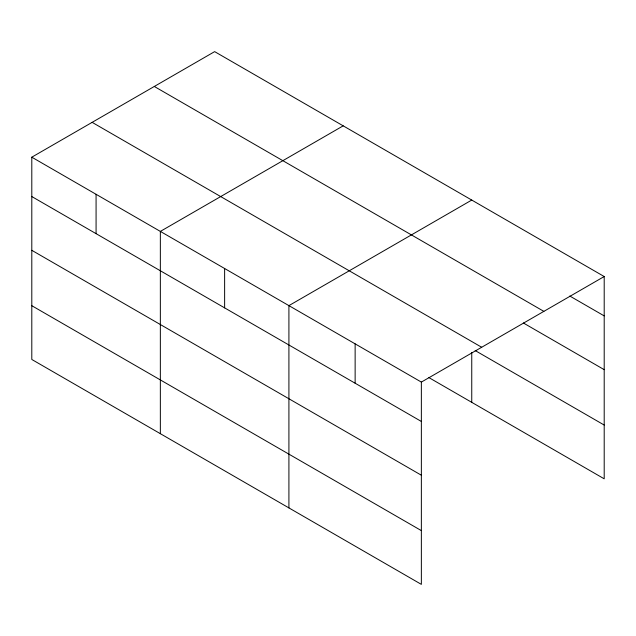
<?xml version="1.0" encoding="UTF-8"?>
<svg xmlns="http://www.w3.org/2000/svg" width="636" height="636" viewBox="0 0 636 636"><rect width="100%" height="100%" fill="white"/><g stroke="black" fill="none" stroke-linecap="round" stroke-linejoin="round"><path stroke-width="0.95" d="M31.8 157.187L421.358 382.093L421.358 584.373L31.8 359.467L31.8 157.187L214.642 51.627L604.2 276.533L604.2 478.813L428.903 377.601M343.194 125.841L160.351 231.409L160.351 433.688M471.753 200.062L288.911 305.63L288.911 507.91M421.358 382.093L604.2 276.533M569.8 296.034L604.2 315.893M154.302 86.464L543.86 311.37M523.356 322.977L604.2 369.659M92.141 122.351L481.698 347.264M475.187 350.563L604.2 425.047M31.8 196.548L421.358 421.453M31.8 250.314L421.358 475.219M31.8 305.701L421.358 530.615M471.753 352.487L471.753 402.342M355.134 343.861L355.134 383.222M224.627 268.519L224.627 307.88M96.076 194.298L96.076 233.658"/></g></svg>
